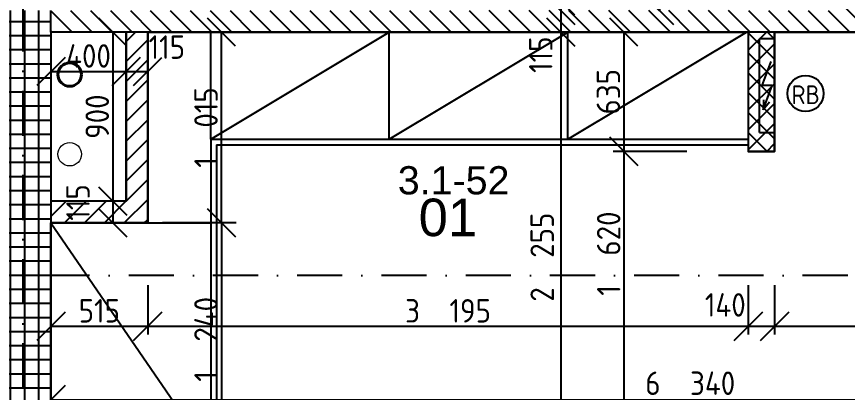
# Model space of a CAD drawing. Extents: x 4511820 to 5180432, y -1526536 to -944957.
# Drawn here: x 5014158 to 5018578, y -1163197 to -1161197 of the extents above; entities that cross this region are included whole.
import ezdxf

# ---------------------------------------------------------------- set-up
doc = ezdxf.new("R2010")
doc.units = 0
doc.header["$MEASUREMENT"] = 0
doc.linetypes.add('BODKOCIARKOVANA_3', pattern=[5.6, 3, -1.3, 0, -1.3])
doc.layers.get('0').update_dxf_attribs({"linetype": 'CONTINUOUS'})
doc.layers.get('Defpoints').update_dxf_attribs({"color": 61, "linetype": 'CONTINUOUS'})
for name, color, linetype in [('KÓTY', 4, 'CONTINUOUS'), ('MÚRY', 1, 'CONTINUOUS'), ('osi', 253, 'CONTINUOUS'), ('Plochy', 41, 'CONTINUOUS'), ('POPIS', 7, 'CONTINUOUS'), ('TENKÁ', 7, 'CONTINUOUS'), ('ZARIADENIE', 47, 'CONTINUOUS'), ('ZZ-elektro', 221, 'CONTINUOUS'), ('ŠRAFY', 82, 'CONTINUOUS')]:
    doc.layers.add(name, color=color, linetype=linetype)
doc.layers.add('zz-kanal-daždová', color=136, linetype='CONTINUOUS', lineweight=40)
doc.layers.add('zz-kanal-splaskova', color=37, linetype='CONTINUOUS', lineweight=18)
doc.styles.add('ARIAL', font='arial.ttf')
doc.styles.add('STYLE1', font='isocp.shx')
doc.dimstyles.new('STANDARD-50', dxfattribs={"dimtxt": 125, "dimasz": 150, "dimexe": 10, "dimexo": 200, "dimgap": 20, "dimtad": 1, "dimdsep": 46, "dimlunit": 6, "dimtxsty": 'STYLE1', "dimblk1": 'OBLIQUE', "dimblk2": 'OBLIQUE', "dimsah": 1, "dimcen": 2.5, "dimse1": 1, "dimse2": 1, "dimadec": 0, "dimazin": 0, "dimtfac": 1, "dimtmove": 1, "dimatfit": 3, "dimldrblk": 'OBLIQUE', "dimfxl": 1, "dimtolj": 1, "dimtzin": 0, "dimarcsym": 0})

# ---------------------------------------------------------------- blocks, each defined once
blk = doc.blocks.new('_OBLIQUE')
at = {"color": 0, "linetype": 'ByBlock'}
blk.add_line((-0.5, -0.5), (0.5, 0.5), dxfattribs=at)
blk = doc.blocks.new('*D18899')
at = {"layer": 'Defpoints', "color": 0}
for p in [(5014741, -1161279.2), (5014670, -1162179.2), (5014741, -1162179.2)]:
    blk.add_point(p, dxfattribs=at)
at = {"layer": 'KÓTY', "color": 0, "lineweight": -2}
blk.add_line((5014670, -1161279.2), (5014670, -1162179.2), dxfattribs=at)
at = {"layer": 'KÓTY', "color": 0, "linetype": 'ByBlock', "lineweight": -2, "xscale": 150, "yscale": 150, "zscale": 150}
for p, rotation in [((5014670, -1161279.2), 90), ((5014670, -1162179.2), 270)]:
    blk.add_blockref('_OBLIQUE', p, dxfattribs=dict(at, rotation=rotation))
at = {"layer": 'KÓTY', "color": 0, "insert": (5014587.5, -1161729.2), "char_height": 125, "attachment_point": 5, "rotation": 90, "style": 'STYLE1'}
blk.add_mtext('\\A1;900', dxfattribs=at)
blk = doc.blocks.new('*D18900')
at = {"layer": 'Defpoints', "color": 0}
for p in [(5014741, -1162179.2), (5014670, -1162294.2), (5014741, -1162294.2)]:
    blk.add_point(p, dxfattribs=at)
at = {"layer": 'KÓTY', "color": 0, "lineweight": -2}
blk.add_line((5014670, -1162179.2), (5014670, -1162294.2), dxfattribs=at)
at = {"layer": 'KÓTY', "color": 0, "linetype": 'ByBlock', "lineweight": -2, "xscale": 150, "yscale": 150, "zscale": 150}
for p, rotation in [((5014670, -1162179.2), 90), ((5014670, -1162294.2), 270)]:
    blk.add_blockref('_OBLIQUE', p, dxfattribs=dict(at, rotation=rotation))
at = {"layer": 'KÓTY', "color": 0, "insert": (5014485, -1162185.9), "char_height": 125, "attachment_point": 5, "rotation": 90, "style": 'STYLE1'}
blk.add_mtext('\\A1;115', dxfattribs=at)
blk = doc.blocks.new('*D18902')
at = {"layer": 'Defpoints', "color": 0}
for p in [(5014341, -1161279.2), (5014741, -1161279.2), (5014741, -1161488.5)]:
    blk.add_point(p, dxfattribs=at)
at = {"layer": 'KÓTY', "color": 0, "lineweight": -2}
blk.add_line((5014341, -1161488.5), (5014741, -1161488.5), dxfattribs=at)
at = {"layer": 'KÓTY', "color": 0, "linetype": 'ByBlock', "lineweight": -2, "xscale": 150, "yscale": 150, "zscale": 150, "rotation": 180}
blk.add_blockref('_OBLIQUE', (5014341, -1161488.5), dxfattribs=at)
at = {"layer": 'KÓTY', "color": 0, "linetype": 'ByBlock', "lineweight": -2, "xscale": 150, "yscale": 150, "zscale": 150}
blk.add_blockref('_OBLIQUE', (5014741, -1161488.5), dxfattribs=at)
at = {"layer": 'KÓTY', "color": 0, "insert": (5014541, -1161406), "char_height": 125, "attachment_point": 5, "style": 'STYLE1'}
blk.add_mtext('\\A1;400', dxfattribs=at)
blk = doc.blocks.new('*D18903')
at = {"layer": 'Defpoints', "color": 0}
for p in [(5014741, -1161279.2), (5014856, -1161279.2), (5014856, -1161488.5)]:
    blk.add_point(p, dxfattribs=at)
at = {"layer": 'KÓTY', "color": 0, "lineweight": -2}
blk.add_line((5014741, -1161488.5), (5014856, -1161488.5), dxfattribs=at)
at = {"layer": 'KÓTY', "color": 0, "linetype": 'ByBlock', "lineweight": -2, "xscale": 150, "yscale": 150, "zscale": 150, "rotation": 180}
blk.add_blockref('_OBLIQUE', (5014741, -1161488.5), dxfattribs=at)
at = {"layer": 'KÓTY', "color": 0, "linetype": 'ByBlock', "lineweight": -2, "xscale": 150, "yscale": 150, "zscale": 150}
blk.add_blockref('_OBLIQUE', (5014856, -1161488.5), dxfattribs=at)
at = {"layer": 'KÓTY', "color": 0, "insert": (5014957.5, -1161359), "char_height": 125, "attachment_point": 5, "style": 'STYLE1'}
blk.add_mtext('\\A1;115', dxfattribs=at)
blk = doc.blocks.new('*D18904')
at = {"layer": 'Defpoints', "color": 0}
for p in [(5014341, -1162581.7), (5014856, -1162581.7), (5014856, -1162845)]:
    blk.add_point(p, dxfattribs=at)
at = {"layer": 'KÓTY', "color": 0, "lineweight": -2}
blk.add_line((5014341, -1162845), (5014856, -1162845), dxfattribs=at)
at = {"layer": 'KÓTY', "color": 0, "linetype": 'ByBlock', "lineweight": -2, "xscale": 150, "yscale": 150, "zscale": 150, "rotation": 180}
blk.add_blockref('_OBLIQUE', (5014341, -1162845), dxfattribs=at)
at = {"layer": 'KÓTY', "color": 0, "linetype": 'ByBlock', "lineweight": -2, "xscale": 150, "yscale": 150, "zscale": 150}
blk.add_blockref('_OBLIQUE', (5014856, -1162845), dxfattribs=at)
at = {"layer": 'KÓTY', "color": 0, "insert": (5014598.5, -1162762.5), "char_height": 125, "attachment_point": 5, "style": 'STYLE1'}
blk.add_mtext('\\A1;515', dxfattribs=at)
blk = doc.blocks.new('*D18905')
at = {"layer": 'Defpoints', "color": 0}
for p in [(5018051, -1162201.7), (5014856, -1162581.7), (5018051, -1162845)]:
    blk.add_point(p, dxfattribs=at)
at = {"layer": 'KÓTY', "color": 0, "lineweight": -2}
blk.add_line((5014856, -1162845), (5018051, -1162845), dxfattribs=at)
at = {"layer": 'KÓTY', "color": 0, "linetype": 'ByBlock', "lineweight": -2, "xscale": 150, "yscale": 150, "zscale": 150, "rotation": 180}
blk.add_blockref('_OBLIQUE', (5014856, -1162845), dxfattribs=at)
at = {"layer": 'KÓTY', "color": 0, "linetype": 'ByBlock', "lineweight": -2, "xscale": 150, "yscale": 150, "zscale": 150}
blk.add_blockref('_OBLIQUE', (5018051, -1162845), dxfattribs=at)
at = {"layer": 'KÓTY', "color": 0, "insert": (5016453.5, -1162762.5), "char_height": 125, "attachment_point": 5, "style": 'STYLE1'}
blk.add_mtext('\\A1;3ﾠ195', dxfattribs=at)
blk = doc.blocks.new('*D18906')
at = {"layer": 'Defpoints', "color": 0}
for p in [(5018051, -1162201.7), (5018191, -1162201.7), (5018191, -1162845)]:
    blk.add_point(p, dxfattribs=at)
at = {"layer": 'KÓTY', "color": 0, "lineweight": -2}
blk.add_line((5018051, -1162845), (5018191, -1162845), dxfattribs=at)
at = {"layer": 'KÓTY', "color": 0, "linetype": 'ByBlock', "lineweight": -2, "xscale": 150, "yscale": 150, "zscale": 150, "rotation": 180}
blk.add_blockref('_OBLIQUE', (5018051, -1162845), dxfattribs=at)
at = {"layer": 'KÓTY', "color": 0, "linetype": 'ByBlock', "lineweight": -2, "xscale": 150, "yscale": 150, "zscale": 150}
blk.add_blockref('_OBLIQUE', (5018191, -1162845), dxfattribs=at)
at = {"layer": 'KÓTY', "color": 0, "insert": (5017928.5, -1162731), "char_height": 125, "attachment_point": 5, "style": 'STYLE1'}
blk.add_mtext('\\A1;140', dxfattribs=at)
blk = doc.blocks.new('*D18907')
at = {"layer": 'Defpoints', "color": 0}
for p in [(5018191, -1162201.7), (5020681, -1162201.7), (5020681, -1162845)]:
    blk.add_point(p, dxfattribs=at)
at = {"layer": 'KÓTY', "color": 0, "lineweight": -2}
blk.add_line((5018191, -1162845), (5020681, -1162845), dxfattribs=at)
at = {"layer": 'KÓTY', "color": 0, "linetype": 'ByBlock', "lineweight": -2, "xscale": 150, "yscale": 150, "zscale": 150, "rotation": 180}
blk.add_blockref('_OBLIQUE', (5018191, -1162845), dxfattribs=at)
at = {"layer": 'KÓTY', "color": 0, "linetype": 'ByBlock', "lineweight": -2, "xscale": 150, "yscale": 150, "zscale": 150}
blk.add_blockref('_OBLIQUE', (5020681, -1162845), dxfattribs=at)
at = {"layer": 'KÓTY', "color": 0, "insert": (5019260.5, -1162746.5), "char_height": 125, "attachment_point": 5, "style": 'STYLE1'}
blk.add_mtext('\\A1;2ﾠ490', dxfattribs=at)
blk = doc.blocks.new('*D18908')
at = {"layer": 'Defpoints', "color": 0}
for p in [(5014341, -1162845), (5020681, -1162845), (5020681, -1163235.5)]:
    blk.add_point(p, dxfattribs=at)
at = {"layer": 'KÓTY', "color": 0, "lineweight": -2}
blk.add_line((5014341, -1163235.5), (5020681, -1163235.5), dxfattribs=at)
at = {"layer": 'KÓTY', "color": 0, "linetype": 'ByBlock', "lineweight": -2, "xscale": 150, "yscale": 150, "zscale": 150, "rotation": 180}
blk.add_blockref('_OBLIQUE', (5014341, -1163235.5), dxfattribs=at)
at = {"layer": 'KÓTY', "color": 0, "linetype": 'ByBlock', "lineweight": -2, "xscale": 150, "yscale": 150, "zscale": 150}
blk.add_blockref('_OBLIQUE', (5020681, -1163235.5), dxfattribs=at)
at = {"layer": 'KÓTY', "color": 0, "insert": (5017742, -1163148), "char_height": 125, "attachment_point": 5, "style": 'STYLE1'}
blk.add_mtext('\\A1;6ﾠ340', dxfattribs=at)
blk = doc.blocks.new('*D18914')
at = {"layer": 'Defpoints', "color": 0}
for p in [(5014856, -1161279.2), (5015248.5, -1161279.2), (5014856, -1162294.2)]:
    blk.add_point(p, dxfattribs=at)
at = {"layer": 'KÓTY', "color": 0, "lineweight": -2}
blk.add_line((5015248.5, -1162294.2), (5015248.5, -1161279.2), dxfattribs=at)
at = {"layer": 'KÓTY', "color": 0, "linetype": 'ByBlock', "lineweight": -2, "xscale": 150, "yscale": 150, "zscale": 150}
for p, rotation in [((5015248.5, -1161279.2), 90), ((5015248.5, -1162294.2), 270)]:
    blk.add_blockref('_OBLIQUE', p, dxfattribs=dict(at, rotation=rotation))
at = {"layer": 'KÓTY', "color": 0, "insert": (5015166, -1161786.7), "char_height": 125, "attachment_point": 5, "rotation": 90, "style": 'STYLE1'}
blk.add_mtext('\\A1;1ﾠ015', dxfattribs=at)
blk = doc.blocks.new('*D18915')
at = {"layer": 'Defpoints', "color": 0}
for p in [(5014856, -1162294.2), (5015091, -1163534.2), (5015248.5, -1163534.2)]:
    blk.add_point(p, dxfattribs=at)
at = {"layer": 'KÓTY', "color": 0, "lineweight": -2}
blk.add_line((5015248.5, -1162294.2), (5015248.5, -1163534.2), dxfattribs=at)
at = {"layer": 'KÓTY', "color": 0, "linetype": 'ByBlock', "lineweight": -2, "xscale": 150, "yscale": 150, "zscale": 150}
for p, rotation in [((5015248.5, -1162294.2), 90), ((5015248.5, -1163534.2), 270)]:
    blk.add_blockref('_OBLIQUE', p, dxfattribs=dict(at, rotation=rotation))
at = {"layer": 'KÓTY', "color": 0, "insert": (5015166, -1162914.2), "char_height": 125, "attachment_point": 5, "rotation": 90, "style": 'STYLE1'}
blk.add_mtext('\\A1;1ﾠ240', dxfattribs=at)
blk = doc.blocks.new('*D18916')
at = {"layer": 'Defpoints', "color": 0}
for p in [(5018121, -1161279.2), (5017053.5, -1163534.2), (5018108.5, -1163534.2)]:
    blk.add_point(p, dxfattribs=at)
at = {"layer": 'KÓTY', "color": 0, "lineweight": -2}
blk.add_line((5017053.5, -1161279.2), (5017053.5, -1163534.2), dxfattribs=at)
at = {"layer": 'KÓTY', "color": 0, "linetype": 'ByBlock', "lineweight": -2, "xscale": 150, "yscale": 150, "zscale": 150}
for p, rotation in [((5017053.5, -1161279.2), 90), ((5017053.5, -1163534.2), 270)]:
    blk.add_blockref('_OBLIQUE', p, dxfattribs=dict(at, rotation=rotation))
at = {"layer": 'KÓTY', "color": 0, "insert": (5016954.5, -1162477), "char_height": 125, "attachment_point": 5, "rotation": 90, "style": 'STYLE1'}
blk.add_mtext('\\A1;2ﾠ255', dxfattribs=at)
blk = doc.blocks.new('*D18925')
at = {"layer": 'Defpoints', "color": 0}
for p in [(5018051, -1161279.2), (5017389, -1161914.2), (5018051, -1161914.2)]:
    blk.add_point(p, dxfattribs=at)
at = {"layer": 'KÓTY', "color": 0, "lineweight": -2}
blk.add_line((5017389, -1161279.2), (5017389, -1161914.2), dxfattribs=at)
at = {"layer": 'KÓTY', "color": 0, "linetype": 'ByBlock', "lineweight": -2, "xscale": 150, "yscale": 150, "zscale": 150}
for p, rotation in [((5017389, -1161279.2), 90), ((5017389, -1161914.2), 270)]:
    blk.add_blockref('_OBLIQUE', p, dxfattribs=dict(at, rotation=rotation))
at = {"layer": 'KÓTY', "color": 0, "insert": (5017306.5, -1161596.7), "char_height": 125, "attachment_point": 5, "rotation": 90, "style": 'STYLE1'}
blk.add_mtext('\\A1;635', dxfattribs=at)
blk = doc.blocks.new('*D18926')
at = {"layer": 'Defpoints', "color": 0}
for p in [(5018051, -1161914.2), (5017389, -1163534.2), (5017866, -1163534.2)]:
    blk.add_point(p, dxfattribs=at)
at = {"layer": 'KÓTY', "color": 0, "lineweight": -2}
blk.add_line((5017389, -1161914.2), (5017389, -1163534.2), dxfattribs=at)
at = {"layer": 'KÓTY', "color": 0, "linetype": 'ByBlock', "lineweight": -2, "xscale": 150, "yscale": 150, "zscale": 150}
for p, rotation in [((5017389, -1161914.2), 90), ((5017389, -1163534.2), 270)]:
    blk.add_blockref('_OBLIQUE', p, dxfattribs=dict(at, rotation=rotation))
at = {"layer": 'KÓTY', "color": 0, "insert": (5017308, -1162458), "char_height": 125, "attachment_point": 5, "rotation": 90, "style": 'STYLE1'}
blk.add_mtext('\\A1;1ﾠ620', dxfattribs=at)
blk = doc.blocks.new('*D18931')
at = {"layer": 'Defpoints', "color": 0}
for p in [(5017053.5, -1161114.2), (5017053.5, -1161164.2), (5017053.5, -1161164.2)]:
    blk.add_point(p, dxfattribs=at)
at = {"layer": 'KÓTY', "color": 0, "lineweight": -2}
blk.add_line((5017053.5, -1161114.2), (5017053.5, -1161164.2), dxfattribs=at)
at = {"layer": 'KÓTY', "color": 0, "linetype": 'ByBlock', "lineweight": -2, "xscale": 150, "yscale": 150, "zscale": 150}
for p, rotation in [((5017053.5, -1161114.2), 90), ((5017053.5, -1161164.2), 270)]:
    blk.add_blockref('_OBLIQUE', p, dxfattribs=dict(at, rotation=rotation))
at = {"layer": 'KÓTY', "color": 0, "insert": (5016900, -1161002.5), "char_height": 125, "attachment_point": 5, "rotation": 90, "style": 'STYLE1'}
blk.add_mtext('\\A1;50', dxfattribs=at)
blk = doc.blocks.new('*D18932')
at = {"layer": 'Defpoints', "color": 0}
for p in [(5017053.5, -1161164.2), (5017053.5, -1161279.2), (5017053.5, -1161279.2)]:
    blk.add_point(p, dxfattribs=at)
at = {"layer": 'KÓTY', "color": 0, "lineweight": -2}
blk.add_line((5017053.5, -1161164.2), (5017053.5, -1161279.2), dxfattribs=at)
at = {"layer": 'KÓTY', "color": 0, "linetype": 'ByBlock', "lineweight": -2, "xscale": 150, "yscale": 150, "zscale": 150}
for p, rotation in [((5017053.5, -1161164.2), 90), ((5017053.5, -1161279.2), 270)]:
    blk.add_blockref('_OBLIQUE', p, dxfattribs=dict(at, rotation=rotation))
at = {"layer": 'KÓTY', "color": 0, "insert": (5016946.5, -1161399.5), "char_height": 125, "attachment_point": 5, "rotation": 90, "style": 'STYLE1'}
blk.add_mtext('\\A1;115', dxfattribs=at)
blk = doc.blocks.new('*D31559')
at = {"layer": 'Defpoints', "color": 0}
for p in [(5017786.6, -1160114.2), (5017578.5, -1161164.2), (5017786.6, -1161164.2)]:
    blk.add_point(p, dxfattribs=at)
at = {"layer": 'KÓTY', "color": 0, "lineweight": -2}
blk.add_line((5017578.5, -1160114.2), (5017578.5, -1161164.2), dxfattribs=at)
at = {"layer": 'KÓTY', "color": 0, "linetype": 'ByBlock', "lineweight": -2, "xscale": 150, "yscale": 150, "zscale": 150}
for p, rotation in [((5017578.5, -1160114.2), 90), ((5017578.5, -1161164.2), 270)]:
    blk.add_blockref('_OBLIQUE', p, dxfattribs=dict(at, rotation=rotation))
at = {"layer": 'KÓTY', "color": 0, "insert": (5017496, -1160639.2), "char_height": 125, "attachment_point": 5, "rotation": 90, "style": 'STYLE1'}
blk.add_mtext('\\A1;1ﾠ050', dxfattribs=at)

msp = doc.modelspace()

# ---------------------------------------------------------------- hatches: boundary and pattern name
at = {"layer": 'ŠRAFY', "ltscale": 0.25}
h = msp.add_hatch(dxfattribs=at)
h.set_pattern_fill('ANSI31', color=256, scale=600, angle=90, style=0)
h.set_pattern_definition([(135, (-2976355.03, 198812.926), (-53.0330086, -53.0330086), [])])
h.paths.add_polyline_path([(5018566, -1161164.191), (5014341, -1161164.191), (5014341, -1161279.191), (5014741, -1161279.191), (5014856, -1161279.191), (5018051, -1161279.191), (5018166, -1161279.191), (5018841, -1161279.191), (5018841, -1161164.191), (5018681, -1161164.191), (5018681, -1160614.191), (5018566, -1160614.191), (5018566, -1161114.191)])
h = msp.add_hatch(dxfattribs=at)
h.set_pattern_fill('ANSI37', color=256, scale=600, angle=45)
h.set_pattern_definition([(90, (-3307273.674, 668852.734), (-75, 1e-14), []), (180, (-3307273.674, 668852.734), (-1e-14, -75), [])])
h.paths.add_polyline_path([(5014041, -1161164.191), (5014041, -1163849.191), (5014041, -1169034.191), (5014341, -1169034.191), (5014341, -1163649.191), (5014341, -1163534.191), (5014341, -1162294.191), (5014341, -1162179.191), (5014341, -1161279.191), (5014341, -1161164.191)])
h = msp.add_hatch(dxfattribs=at)
h.set_pattern_fill('ANSI31', color=256, scale=600, style=0)
h.set_pattern_definition([(45, (515270.5, 303822), (-53.0330086, 53.0330086), [])])
h.paths.add_polyline_path([(5014741, -1161279.191), (5014741, -1162179.191), (5014341, -1162179.191), (5014341, -1162294.191), (5014856, -1162294.191), (5014856, -1161279.191)])
h = msp.add_hatch(dxfattribs=at)
h.set_pattern_fill('ANSI37', color=256, scale=600, style=0)
h.set_pattern_definition([(45, (-3027222.4, 456601.68), (-53.0330086, 53.0330086), []), (135, (-3027222.4, 456601.68), (-53.0330086, -53.0330086), [])])
h.paths.add_polyline_path([(5018051, -1161914.191), (5018191, -1161914.191), (5018191, -1161279.191), (5018051, -1161279.191), (5018051, -1161849.191), (5018051, -1161879.191)])

# ---------------------------------------------------------------- linework, layer by layer
at = {"layer": 'KÓTY'}
for p, q in [((5017724, -1161914.191), (5017331.5, -1161914.191)), ((5015326.5, -1162294.191), (5014934, -1162294.191)), ((5014856, -1162625.191), (5014856, -1162888.5)), ((5018051, -1162625.191), (5018051, -1162888.5)), ((5018191, -1162625.191), (5018191, -1162888.5))]:
    msp.add_line(p, q, dxfattribs=at)
at = {"layer": 'MÚRY', "ltscale": 0.25}
for p, q in [((5014341, -1161279.191), (5014341, -1162179.191)), ((5014741, -1161279.191), (5014341, -1161279.191)), ((5014741, -1162179.191), (5014741, -1161279.191)), ((5014741, -1161279.191), (5014741, -1162179.191)), ((5014856, -1161279.191), (5014856, -1162294.191)), ((5018051, -1161279.191), (5014856, -1161279.191)), ((5018891, -1161279.191), (5018191, -1161279.191)), ((5014741, -1162179.191), (5014341, -1162179.191)), ((5014741, -1162179.191), (5014341, -1162179.191))]:
    msp.add_line(p, q, dxfattribs=at)
at = {"layer": 'MÚRY'}
for p, q in [((5018051, -1161279.191), (5018051, -1161914.191)), ((5018191, -1161279.191), (5018191, -1161914.191)), ((5018191, -1161914.191), (5018051, -1161914.191)), ((5014341, -1162294.191), (5014341, -1163534.191)), ((5014856, -1162294.191), (5014341, -1162294.191))]:
    msp.add_line(p, q, dxfattribs=at)
at = {"layer": 'osi', "linetype": 'BODKOCIARKOVANA_3', "ltscale": 80}
for p, q in [((5014191, -1134257), (5014191, -1171774.191)), ((5041881, -1162574.191), (4978211, -1162574.191))]:
    msp.add_line(p, q, dxfattribs=at)
at = {"layer": 'Plochy'}
msp.add_lwpolyline([(5014341, -1163534.191), (5014341, -1162294.191), (5014856, -1162294.191), (5014856, -1161279.191), (5018051, -1161279.191), (5018051, -1161914.191), (5018191, -1161914.191), (5018191, -1161279.191), (5020681, -1161279.191), (5020681, -1161914.191), (5020981, -1161914.191), (5020981, -1163534.191)], close=True, dxfattribs=at)
at = {"layer": 'TENKÁ'}
for p, q in [((5014341, -1161279.191), (5014341, -1161164.191)), ((5014856, -1161279.191), (5014741, -1161279.191)), ((5018191, -1161279.191), (5018051, -1161279.191)), ((5014341, -1162179.191), (5014341, -1162294.191))]:
    msp.add_line(p, q, dxfattribs=at)
at = {"layer": 'ZARIADENIE'}
for p, q in [((5015191, -1161849.191), (5015191, -1161279.191)), ((5015191, -1161849.191), (5016141, -1161279.191)), ((5016141, -1161849.191), (5016141, -1161279.191)), ((5016141, -1161849.191), (5017091, -1161279.191)), ((5017091, -1161849.191), (5017091, -1161279.191)), ((5017091, -1161849.191), (5018041, -1161279.191)), ((5015191, -1161849.191), (5015191, -1163534.191)), ((5015191, -1161849.191), (5018051, -1161849.191)), ((5015221, -1161879.191), (5015221, -1163534.191)), ((5015221, -1161879.191), (5018051, -1161879.191)), ((5014341, -1162294.191), (5015191, -1163534.191)), ((5014856, -1162294.191), (5015191, -1162294.191))]:
    msp.add_line(p, q, dxfattribs=at)
at = {"layer": 'ZZ-elektro'}
for p, q in [((5018111, -1161814.191), (5018111, -1161314.191)), ((5018191, -1161314.191), (5018111, -1161314.191)), ((5018124.17, -1161564.191), (5018172.454, -1161435.698)), ((5018177.883, -1161564.191), (5018124.17, -1161564.191)), ((5018129.599, -1161692.685), (5018177.883, -1161564.191)), ((5018130.922, -1161639.378), (5018129.599, -1161692.685)), ((5018163.708, -1161651.698), (5018129.599, -1161692.685)), ((5018111, -1161814.191), (5018191, -1161814.191))]:
    msp.add_line(p, q, dxfattribs=at)
msp.add_circle((5018355.568, -1161606.277), 96, dxfattribs=at)
at = {"layer": 'zz-kanal-daždová'}
msp.add_circle((5014441, -1161505.191), 62.5, dxfattribs=at)
at = {"layer": 'zz-kanal-splaskova'}
msp.add_circle((5014441, -1161929.191), 62.5, dxfattribs=at)

# ---------------------------------------------------------------- texts
at = {"layer": 'POPIS', "lineweight": 40, "ltscale": 0.25, "style": 'ARIAL'}
for s, height, p in [('3.1-52', 150, (5016186.269, -1162142.77)), ('01', 200, (5016297.311, -1162365.27))]:
    msp.add_text(s, height=height, dxfattribs=at).set_placement(p)
at = {"layer": 'ZZ-elektro', "style": 'STYLE1'}
msp.add_text('RB', height=100, dxfattribs=at).set_placement((5018280.94, -1161662.476))

# ---------------------------------------------------------------- dimensions: what is measured, and where the dimension line sits
at = {"layer": 'KÓTY'}
dim = msp.add_linear_dim(base=(5017578.5, -1161164.191), p1=(5017786.577, -1160114.191), p2=(5017786.577, -1161164.191), angle=90, dimstyle='STANDARD-50', override={"dimtxsty": 'STYLE1', "dimldrblk": 'OBLIQUE'}, dxfattribs=at)
dim.commit()
dim.dimension.update_dxf_attribs({"geometry": '*D31559', "text_midpoint": (5017495.957, -1160639.191)})
for base, p1, p2, picture, middle in [((5017053.5, -1161164.191), (5017053.5, -1161114.191), (5017053.5, -1161164.191), '*D18931', (5016982.5, -1161002.5)), ((5017053.5, -1161279.191), (5017053.5, -1161164.191), (5017053.5, -1161279.191), '*D18932', (5017029, -1161399.5)), ((5017053.5, -1163534.191), (5018121, -1161279.191), (5018108.5, -1163534.191), '*D18916', (5017037, -1162477)), ((5017389, -1163534.191), (5018051, -1161914.191), (5017866, -1163534.191), '*D18926', (5017390.5, -1162458))]:
    dim = msp.add_linear_dim(base=base, p1=p1, p2=p2, angle=90, dimstyle='STANDARD-50', dxfattribs=at)
    dim.commit()
    dim.dimension.update_dxf_attribs({"geometry": picture, "text_midpoint": middle, "dimtype": 160})
for base, p1, p2, picture, middle in [((5014670, -1162179.191), (5014741, -1161279.191), (5014741, -1162179.191), '*D18899', (5014587.5, -1161729.191)), ((5015248.5, -1161279.191), (5014856, -1162294.191), (5014856, -1161279.191), '*D18914', (5015165.957, -1161786.691)), ((5017389, -1161914.191), (5018051, -1161279.191), (5018051, -1161914.191), '*D18925', (5017306.5, -1161596.691)), ((5014670, -1162294.191), (5014741, -1162179.191), (5014741, -1162294.191), '*D18900', (5014485, -1162185.941)), ((5015248.5, -1163534.191), (5014856, -1162294.191), (5015091, -1163534.191), '*D18915', (5015165.957, -1162914.191))]:
    dim = msp.add_linear_dim(base=base, p1=p1, p2=p2, angle=90, dimstyle='STANDARD-50', dxfattribs=at)
    dim.commit()
    dim.dimension.update_dxf_attribs({"geometry": picture, "text_midpoint": middle})
for base, p1, p2, picture, middle in [((5014741, -1161488.5), (5014341, -1161279.191), (5014741, -1161279.191), '*D18902', (5014541, -1161406)), ((5018051, -1162845), (5014856, -1162581.691), (5018051, -1162201.691), '*D18905', (5016453.5, -1162762.457)), ((5014856, -1162845), (5014341, -1162581.691), (5014856, -1162581.691), '*D18904', (5014598.5, -1162762.5))]:
    dim = msp.add_linear_dim(base=base, p1=p1, p2=p2, dimstyle='STANDARD-50', dxfattribs=at)
    dim.commit()
    dim.dimension.update_dxf_attribs({"geometry": picture, "text_midpoint": middle})
for base, p1, p2, picture, middle in [((5014856, -1161488.5), (5014741, -1161279.191), (5014856, -1161279.191), '*D18903', (5014957.5, -1161441.5)), ((5018191, -1162845), (5018051, -1162201.691), (5018191, -1162201.691), '*D18906', (5017928.5, -1162813.5)), ((5020681, -1162845), (5018191, -1162201.691), (5020681, -1162201.691), '*D18907', (5019260.5, -1162829)), ((5020681, -1163235.5), (5014341, -1162845), (5020681, -1162845), '*D18908', (5017742, -1163230.5))]:
    dim = msp.add_linear_dim(base=base, p1=p1, p2=p2, dimstyle='STANDARD-50', dxfattribs=at)
    dim.commit()
    dim.dimension.update_dxf_attribs({"geometry": picture, "text_midpoint": middle, "dimtype": 160})

doc.saveas('drawing.dxf')
